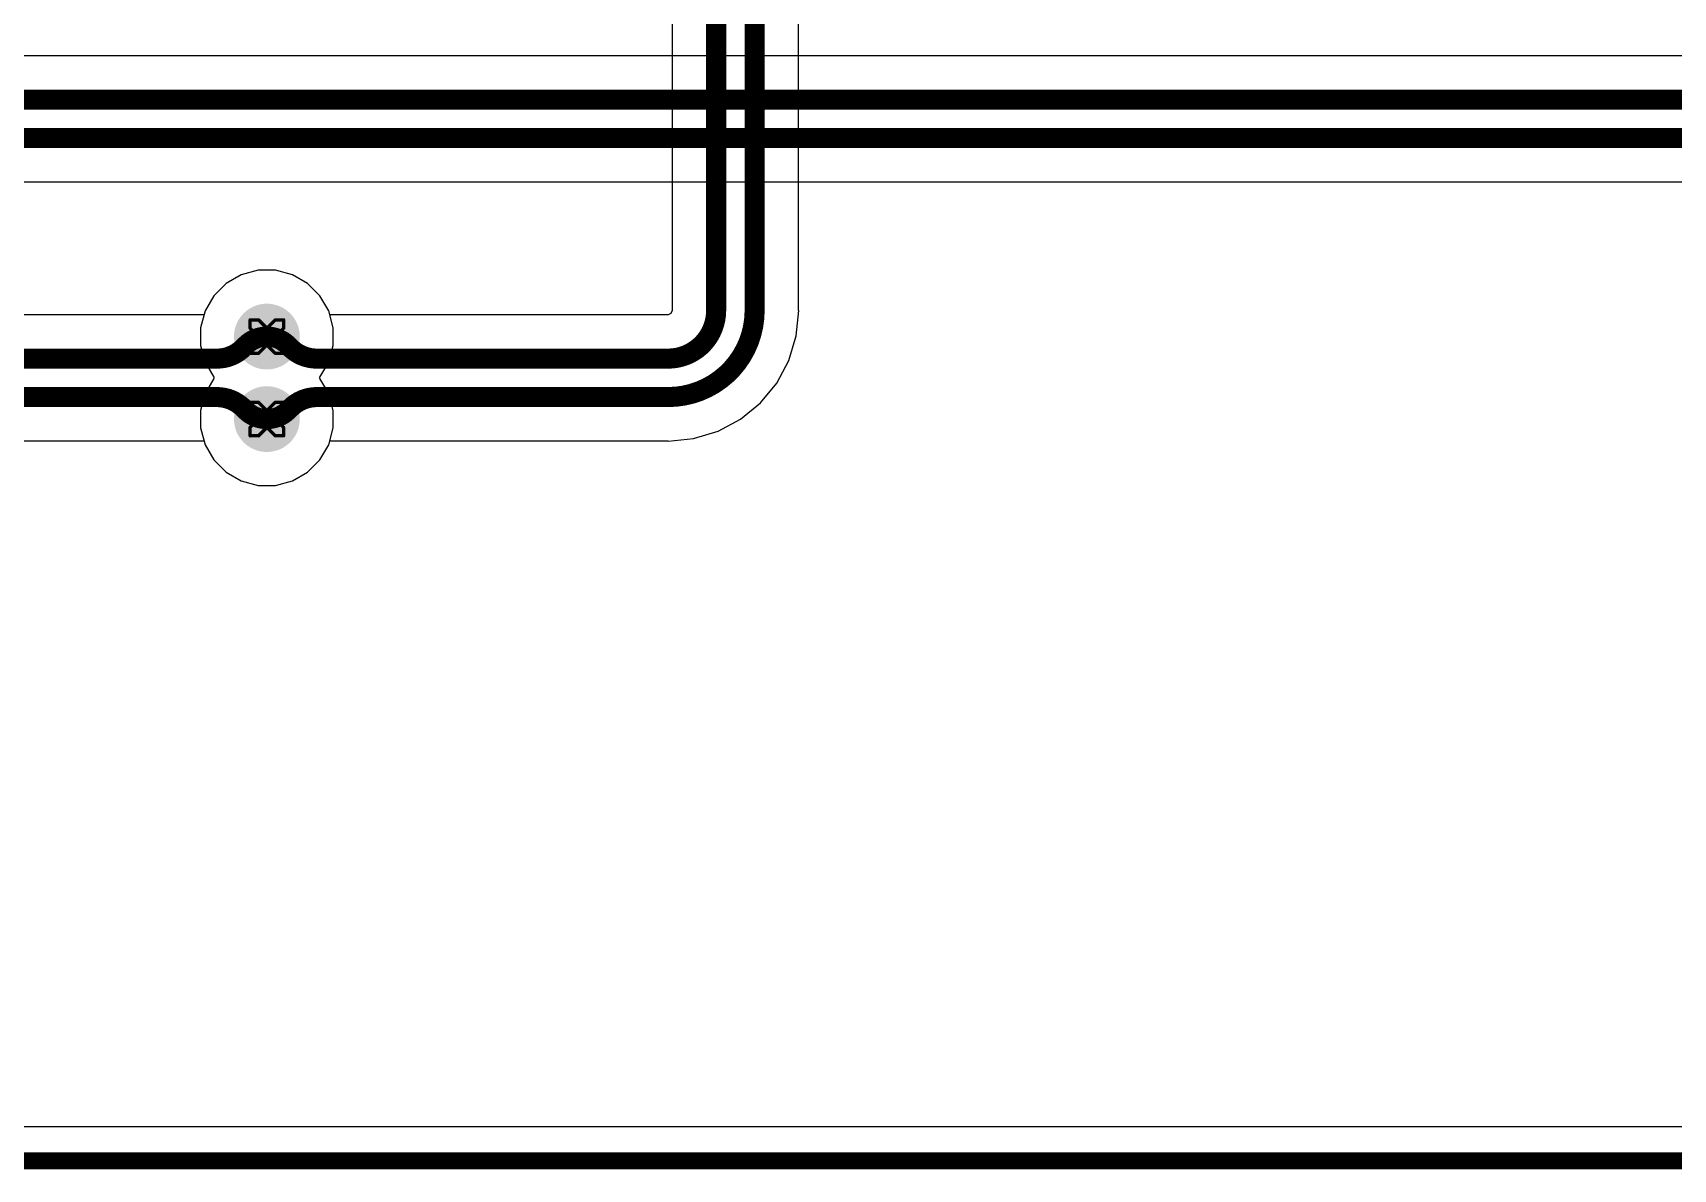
# Model space of a CAD drawing. Header units: inches. Extents: x 0 to 289, y 0 to 168.
# Drawn here: x 68.33 to 93.25, y -0.13 to 17.14 of the extents above; entities that cross this region are included whole.
import ezdxf

# ---------------------------------------------------------------- set-up
doc = ezdxf.new("R2010")
doc.units = ezdxf.units.IN
for name, color, linetype in [('Board Outline', 216, 'Continuous'), ('Bottom Layer', 5, 'Continuous'), ('Dimension', 6, 'Continuous'), ('Drill Drawing', 1, 'Continuous'), ('Top Layer', 1, 'Continuous'), ('Via Holes', 16, 'Continuous')]:
    doc.layers.add(name, color=color, linetype=linetype)

msp = doc.modelspace()

# ---------------------------------------------------------------- hatches: boundary and pattern name
at = {"layer": 'Bottom Layer'}
h = msp.add_hatch(color=5, dxfattribs=at)
edge = h.paths.add_edge_path()
edge.add_arc((71.882, 12.527), 0.5, 0, 360)
h = msp.add_hatch(color=5, dxfattribs=at)
edge = h.paths.add_edge_path()
edge.add_arc((71.882, 11.273), 0.5, 0, 360)
at = {"layer": 'Top Layer'}
h = msp.add_hatch(color=1, dxfattribs=at)
edge = h.paths.add_edge_path()
edge.add_arc((71.882, 12.527), 0.5, 0, 360)
h = msp.add_hatch(color=1, dxfattribs=at)
edge = h.paths.add_edge_path()
edge.add_arc((71.882, 11.273), 0.5, 0, 360)
at = {"layer": 'Via Holes'}
h = msp.add_hatch(color=7, dxfattribs=at)
edge = h.paths.add_edge_path()
edge.add_arc((71.882, 12.527), 0.25, 0, 360)
h = msp.add_hatch(color=7, dxfattribs=at)
edge = h.paths.add_edge_path()
edge.add_arc((71.882, 11.273), 0.25, 0, 360)

# ---------------------------------------------------------------- linework, layer by layer
at = {"layer": 'Board Outline', "const_width": 0.254}
msp.add_lwpolyline([(0, 0), (145.27, 0)], dxfattribs=at)
at = {"layer": 'Bottom Layer'}
for p, q in [((112.675, 16.795), (50.876, 16.795)), ((50.876, 14.879), (121.712, 14.879)), ((71.493, 13.466), (71.263, 13.334)), ((71.749, 13.535), (71.493, 13.466)), ((72.015, 13.535), (71.749, 13.535)), ((72.271, 13.466), (72.015, 13.535)), ((72.501, 13.334), (72.271, 13.466)), ((71.263, 13.334), (71.075, 13.146)), ((72.689, 13.146), (72.501, 13.334)), ((71.075, 13.146), (70.943, 12.916)), ((72.821, 12.916), (72.689, 13.146)), ((70.927, 12.858), (66.915, 12.858)), ((70.943, 12.916), (70.927, 12.858)), ((72.89, 12.66), (72.821, 12.916)), ((72.89, 12.394), (72.89, 12.66)), ((72.821, 12.138), (72.89, 12.394)), ((72.689, 11.908), (72.821, 12.138)), ((72.681, 11.9), (72.689, 11.908)), ((72.689, 11.892), (72.681, 11.9)), ((72.821, 11.662), (72.689, 11.892)), ((72.89, 11.406), (72.821, 11.662)), ((72.89, 11.14), (72.89, 11.406)), ((72.821, 10.884), (72.89, 11.14)), ((48.128, 10.942), (70.927, 10.942)), ((70.927, 10.942), (70.943, 10.884)), ((70.943, 10.884), (71.075, 10.654)), ((72.689, 10.654), (72.821, 10.884)), ((71.075, 10.654), (71.263, 10.466)), ((72.501, 10.466), (72.689, 10.654)), ((71.263, 10.466), (71.493, 10.334)), ((71.493, 10.334), (71.749, 10.265)), ((71.749, 10.265), (72.015, 10.265)), ((72.015, 10.265), (72.271, 10.334)), ((72.271, 10.334), (72.501, 10.466)), ((144.752, 0.518), (0.518, 0.518))]:
    msp.add_line(p, q, dxfattribs=at)
at = {"layer": 'Bottom Layer', "const_width": 0.305}
for points in [[(50.876, 16.129), (112.793, 16.129)], [(50.876, 15.545), (121.712, 15.545)], [(71.526, 12.359), (71.561, 12.394)], [(71.526, 12.359), (71.526, 12.359)], [(71.561, 12.394), (71.561, 12.394)], [(67.564, 12.192), (71.122, 12.192)], [(48.128, 11.608), (71.122, 11.608)], [(71.526, 11.44), (71.526, 11.44)], [(71.526, 11.44), (71.561, 11.406)], [(71.561, 11.406), (71.561, 11.406)]]:
    msp.add_lwpolyline(points, dxfattribs=at)
for points in [[(71.526, 12.359, -0.198827), (71.122, 12.192)], [(71.526, 12.359, -0.000082), (71.526, 12.359)], [(71.561, 12.394, -0.000142), (71.561, 12.394)], [(71.561, 12.394, -0.198763), (71.882, 12.527)], [(71.122, 11.608, -0.198827), (71.526, 11.44)], [(71.526, 11.44, -0.000082), (71.526, 11.44)], [(71.561, 11.406, -0.000142), (71.561, 11.406)], [(71.882, 11.273, -0.198763), (71.561, 11.406)]]:
    msp.add_lwpolyline(points, format="xyb", dxfattribs=at)
at = {"layer": 'Bottom Layer', "const_width": 0.152}
for points in [[(71.45, 12.359, 1), (71.603, 12.359, 1)], [(71.45, 12.359, 1), (71.602, 12.359, 1)], [(71.45, 12.359, 1), (71.603, 12.359, 1)], [(71.45, 12.359, 1), (71.603, 12.359, 1)], [(71.45, 12.359, 1), (71.602, 12.359, 1)], [(71.45, 12.359, 1), (71.602, 12.359, 1)], [(71.485, 12.394, 1), (71.637, 12.394, 1)], [(71.485, 12.394, 1), (71.637, 12.394, 1)], [(71.485, 12.394, 1), (71.637, 12.394, 1)], [(71.485, 12.394, 1), (71.637, 12.394, 1)], [(71.485, 12.394, 1), (71.637, 12.394, 1)], [(71.485, 12.394, 1), (71.637, 12.394, 1)], [(71.806, 12.527, 1), (71.958, 12.527, 1)], [(71.046, 12.192, 1), (71.198, 12.192, 1)], [(71.046, 12.192, 1), (71.198, 12.192, 1)], [(71.046, 11.608, 1), (71.198, 11.608, 1)], [(71.046, 11.608, 1), (71.198, 11.608, 1)], [(71.45, 11.44, 1), (71.602, 11.44, 1)], [(71.45, 11.44, 1), (71.603, 11.44, 1)], [(71.45, 11.44, 1), (71.603, 11.44, 1)], [(71.45, 11.44, 1), (71.602, 11.44, 1)], [(71.45, 11.44, 1), (71.603, 11.44, 1)], [(71.45, 11.44, 1), (71.602, 11.44, 1)], [(71.485, 11.406, 1), (71.637, 11.406, 1)], [(71.485, 11.406, 1), (71.637, 11.406, 1)], [(71.485, 11.406, 1), (71.637, 11.406, 1)], [(71.485, 11.406, 1), (71.637, 11.406, 1)], [(71.485, 11.406, 1), (71.637, 11.406, 1)], [(71.485, 11.406, 1), (71.637, 11.406, 1)], [(71.806, 11.273, 1), (71.958, 11.273, 1)]]:
    msp.add_lwpolyline(points, format="xyb", close=True, dxfattribs=at)
at = {"layer": 'Dimension', "const_width": 0.0127}
msp.add_lwpolyline([(0, 0), (145.27, 0)], dxfattribs=at)
at = {"layer": 'Drill Drawing', "const_width": 0.0508}
for points in [[(71.628, 12.654), (71.628, 12.781)], [(71.628, 12.781), (71.755, 12.781)], [(71.755, 12.781), (71.882, 12.654)], [(71.882, 12.654), (72.009, 12.781)], [(72.009, 12.781), (72.136, 12.781)], [(72.136, 12.654), (72.136, 12.781)], [(71.628, 12.654), (71.755, 12.527)], [(71.628, 12.4), (71.755, 12.527)], [(72.009, 12.527), (72.136, 12.654)], [(72.009, 12.527), (72.136, 12.4)], [(71.628, 12.273), (71.628, 12.4)], [(71.628, 12.273), (71.755, 12.273)], [(71.755, 12.273), (71.882, 12.4)], [(71.882, 12.4), (72.009, 12.273)], [(72.009, 12.273), (72.136, 12.273)], [(72.136, 12.273), (72.136, 12.4)], [(71.628, 11.4), (71.628, 11.527)], [(71.628, 11.527), (71.755, 11.527)], [(71.755, 11.527), (71.882, 11.4)], [(71.882, 11.4), (72.009, 11.527)], [(72.009, 11.527), (72.136, 11.527)], [(72.136, 11.4), (72.136, 11.527)], [(71.628, 11.4), (71.755, 11.273)], [(71.628, 11.146), (71.755, 11.273)], [(72.009, 11.273), (72.136, 11.4)], [(72.009, 11.273), (72.136, 11.146)], [(71.628, 11.019), (71.628, 11.146)], [(71.628, 11.019), (71.755, 11.019)], [(71.755, 11.019), (71.882, 11.146)], [(71.882, 11.146), (72.009, 11.019)], [(72.009, 11.019), (72.136, 11.019)], [(72.136, 11.019), (72.136, 11.146)]]:
    msp.add_lwpolyline(points, dxfattribs=at)
at = {"layer": 'Drill Drawing', "const_width": 0.0254}
for points in [[(71.615, 12.781, 1), (71.641, 12.781, 1)], [(71.615, 12.781, 1), (71.641, 12.781, 1)], [(71.742, 12.781, 1), (71.768, 12.781, 1)], [(71.742, 12.781, 1), (71.768, 12.781, 1)], [(71.996, 12.781, 1), (72.022, 12.781, 1)], [(71.996, 12.781, 1), (72.022, 12.781, 1)], [(72.123, 12.781, 1), (72.149, 12.781, 1)], [(72.123, 12.781, 1), (72.149, 12.781, 1)], [(71.615, 12.654, 1), (71.641, 12.654, 1)], [(71.615, 12.654, 1), (71.641, 12.654, 1)], [(71.742, 12.527, 1), (71.768, 12.527, 1)], [(71.742, 12.527, 1), (71.768, 12.527, 1)], [(71.869, 12.654, 1), (71.895, 12.654, 1)], [(71.869, 12.654, 1), (71.895, 12.654, 1)], [(71.996, 12.527, 1), (72.022, 12.527, 1)], [(71.996, 12.527, 1), (72.022, 12.527, 1)], [(72.123, 12.654, 1), (72.149, 12.654, 1)], [(72.123, 12.654, 1), (72.149, 12.654, 1)], [(71.615, 12.4, 1), (71.641, 12.4, 1)], [(71.615, 12.4, 1), (71.641, 12.4, 1)], [(71.615, 12.273, 1), (71.641, 12.273, 1)], [(71.615, 12.273, 1), (71.641, 12.273, 1)], [(71.742, 12.273, 1), (71.768, 12.273, 1)], [(71.742, 12.273, 1), (71.768, 12.273, 1)], [(71.869, 12.4, 1), (71.895, 12.4, 1)], [(71.869, 12.4, 1), (71.895, 12.4, 1)], [(71.996, 12.273, 1), (72.022, 12.273, 1)], [(71.996, 12.273, 1), (72.022, 12.273, 1)], [(72.123, 12.4, 1), (72.149, 12.4, 1)], [(72.123, 12.4, 1), (72.149, 12.4, 1)], [(72.123, 12.273, 1), (72.149, 12.273, 1)], [(72.123, 12.273, 1), (72.149, 12.273, 1)], [(71.615, 11.527, 1), (71.641, 11.527, 1)], [(71.615, 11.527, 1), (71.641, 11.527, 1)], [(71.742, 11.527, 1), (71.768, 11.527, 1)], [(71.742, 11.527, 1), (71.768, 11.527, 1)], [(71.996, 11.527, 1), (72.022, 11.527, 1)], [(71.996, 11.527, 1), (72.022, 11.527, 1)], [(72.123, 11.527, 1), (72.149, 11.527, 1)], [(72.123, 11.527, 1), (72.149, 11.527, 1)], [(71.615, 11.4, 1), (71.641, 11.4, 1)], [(71.615, 11.4, 1), (71.641, 11.4, 1)], [(71.742, 11.273, 1), (71.768, 11.273, 1)], [(71.742, 11.273, 1), (71.768, 11.273, 1)], [(71.869, 11.4, 1), (71.895, 11.4, 1)], [(71.869, 11.4, 1), (71.895, 11.4, 1)], [(71.996, 11.273, 1), (72.022, 11.273, 1)], [(71.996, 11.273, 1), (72.022, 11.273, 1)], [(72.123, 11.4, 1), (72.149, 11.4, 1)], [(72.123, 11.4, 1), (72.149, 11.4, 1)], [(71.615, 11.146, 1), (71.641, 11.146, 1)], [(71.615, 11.146, 1), (71.641, 11.146, 1)], [(71.615, 11.019, 1), (71.641, 11.019, 1)], [(71.615, 11.019, 1), (71.641, 11.019, 1)], [(71.742, 11.019, 1), (71.768, 11.019, 1)], [(71.742, 11.019, 1), (71.768, 11.019, 1)], [(71.869, 11.146, 1), (71.895, 11.146, 1)], [(71.869, 11.146, 1), (71.895, 11.146, 1)], [(71.996, 11.019, 1), (72.022, 11.019, 1)], [(71.996, 11.019, 1), (72.022, 11.019, 1)], [(72.123, 11.146, 1), (72.149, 11.146, 1)], [(72.123, 11.146, 1), (72.149, 11.146, 1)], [(72.123, 11.019, 1), (72.149, 11.019, 1)], [(72.123, 11.019, 1), (72.149, 11.019, 1)]]:
    msp.add_lwpolyline(points, format="xyb", close=True, dxfattribs=at)
at = {"layer": 'Top Layer'}
for p, q in [((78.043, 17.546), (78.043, 12.923)), ((79.96, 12.923), (79.96, 17.546)), ((71.493, 13.466), (71.263, 13.334)), ((71.749, 13.535), (71.493, 13.466)), ((72.015, 13.535), (71.749, 13.535)), ((72.271, 13.466), (72.015, 13.535)), ((72.501, 13.334), (72.271, 13.466)), ((71.263, 13.334), (71.075, 13.146)), ((72.689, 13.146), (72.501, 13.334)), ((71.075, 13.146), (70.943, 12.916)), ((72.821, 12.916), (72.689, 13.146)), ((70.943, 12.916), (70.874, 12.66)), ((72.837, 12.858), (72.821, 12.916)), ((77.978, 12.858), (72.837, 12.858)), ((78.023, 12.879), (77.978, 12.86)), ((77.978, 12.86), (77.978, 12.858)), ((78.041, 12.923), (78.023, 12.879)), ((78.043, 12.923), (78.041, 12.923)), ((79.925, 12.536), (79.964, 12.923)), ((79.964, 12.923), (79.96, 12.923)), ((70.874, 12.66), (70.874, 12.394)), ((79.812, 12.164), (79.925, 12.536)), ((70.874, 12.394), (70.943, 12.138)), ((70.943, 12.138), (71.075, 11.908)), ((79.629, 11.82), (79.812, 12.164)), ((71.075, 11.892), (70.943, 11.662)), ((71.075, 11.908), (71.083, 11.9)), ((71.083, 11.9), (71.075, 11.892)), ((79.382, 11.519), (79.629, 11.82)), ((70.943, 11.662), (70.874, 11.406)), ((79.081, 11.272), (79.382, 11.519)), ((70.874, 11.406), (70.874, 11.14)), ((78.738, 11.089), (79.081, 11.272)), ((70.874, 11.14), (70.943, 10.884)), ((77.978, 10.938), (78.365, 10.976)), ((78.365, 10.976), (78.738, 11.089)), ((70.943, 10.884), (71.075, 10.654)), ((72.689, 10.654), (72.821, 10.884)), ((72.821, 10.884), (72.837, 10.942)), ((72.837, 10.942), (77.978, 10.942)), ((77.978, 10.942), (77.978, 10.938)), ((71.075, 10.654), (71.263, 10.466)), ((72.501, 10.466), (72.689, 10.654)), ((71.263, 10.466), (71.493, 10.334)), ((71.493, 10.334), (71.749, 10.265)), ((71.749, 10.265), (72.015, 10.265)), ((72.015, 10.265), (72.271, 10.334)), ((72.271, 10.334), (72.501, 10.466)), ((144.752, 0.518), (0.518, 0.518))]:
    msp.add_line(p, q, dxfattribs=at)
at = {"layer": 'Top Layer', "const_width": 0.305}
for points in [[(78.709, 12.923), (78.709, 17.741)], [(79.294, 12.923), (79.294, 17.741)], [(72.203, 12.394), (72.238, 12.359)], [(72.203, 12.394), (72.203, 12.394)], [(72.238, 12.359), (72.238, 12.359)], [(72.642, 12.192), (77.978, 12.192)], [(72.642, 11.608), (77.978, 11.608)], [(72.203, 11.406), (72.238, 11.44)], [(72.203, 11.406), (72.203, 11.406)], [(72.238, 11.44), (72.238, 11.44)]]:
    msp.add_lwpolyline(points, dxfattribs=at)
for points in [[(78.709, 12.923, -0.414214), (77.978, 12.192)], [(79.294, 12.923, -0.414214), (77.978, 11.608)], [(71.882, 12.527, -0.198763), (72.203, 12.394)], [(72.203, 12.394, -0.000142), (72.203, 12.394)], [(72.642, 12.192, -0.198827), (72.238, 12.359)], [(72.238, 12.359, -0.000082), (72.238, 12.359)], [(72.238, 11.44, -0.198827), (72.642, 11.608)], [(72.203, 11.406, -0.198763), (71.882, 11.273)], [(72.203, 11.406, -0.000142), (72.203, 11.406)], [(72.238, 11.44, -0.000082), (72.238, 11.44)]]:
    msp.add_lwpolyline(points, format="xyb", dxfattribs=at)
at = {"layer": 'Top Layer', "const_width": 0.152}
for points in [[(78.633, 12.923, 1), (78.786, 12.923, 1)], [(78.633, 12.923, 1), (78.786, 12.923, 1)], [(79.217, 12.923, 1), (79.37, 12.923, 1)], [(79.217, 12.923, 1), (79.37, 12.923, 1)], [(71.806, 12.527, 1), (71.958, 12.527, 1)], [(72.127, 12.394, 1), (72.279, 12.394, 1)], [(72.127, 12.394, 1), (72.279, 12.394, 1)], [(72.127, 12.394, 1), (72.279, 12.394, 1)], [(72.127, 12.394, 1), (72.279, 12.394, 1)], [(72.127, 12.394, 1), (72.279, 12.394, 1)], [(72.127, 12.394, 1), (72.279, 12.394, 1)], [(72.161, 12.359, 1), (72.314, 12.359, 1)], [(72.162, 12.359, 1), (72.314, 12.359, 1)], [(72.161, 12.359, 1), (72.314, 12.359, 1)], [(72.162, 12.359, 1), (72.314, 12.359, 1)], [(72.162, 12.359, 1), (72.314, 12.359, 1)], [(72.161, 12.359, 1), (72.314, 12.359, 1)], [(72.566, 12.192, 1), (72.718, 12.192, 1)], [(72.566, 12.192, 1), (72.718, 12.192, 1)], [(77.902, 12.192, 1), (78.054, 12.192, 1)], [(77.902, 12.192, 1), (78.054, 12.192, 1)], [(72.566, 11.608, 1), (72.718, 11.608, 1)], [(72.566, 11.608, 1), (72.718, 11.608, 1)], [(77.902, 11.608, 1), (78.054, 11.608, 1)], [(77.902, 11.608, 1), (78.054, 11.608, 1)], [(72.127, 11.406, 1), (72.279, 11.406, 1)], [(72.127, 11.406, 1), (72.279, 11.406, 1)], [(72.127, 11.406, 1), (72.279, 11.406, 1)], [(72.127, 11.406, 1), (72.279, 11.406, 1)], [(72.127, 11.406, 1), (72.279, 11.406, 1)], [(72.127, 11.406, 1), (72.279, 11.406, 1)], [(72.161, 11.44, 1), (72.314, 11.44, 1)], [(72.162, 11.44, 1), (72.314, 11.44, 1)], [(72.161, 11.44, 1), (72.314, 11.44, 1)], [(72.162, 11.44, 1), (72.314, 11.44, 1)], [(72.161, 11.44, 1), (72.314, 11.44, 1)], [(72.162, 11.44, 1), (72.314, 11.44, 1)], [(71.806, 11.273, 1), (71.958, 11.273, 1)]]:
    msp.add_lwpolyline(points, format="xyb", close=True, dxfattribs=at)

doc.saveas('drawing.dxf')
